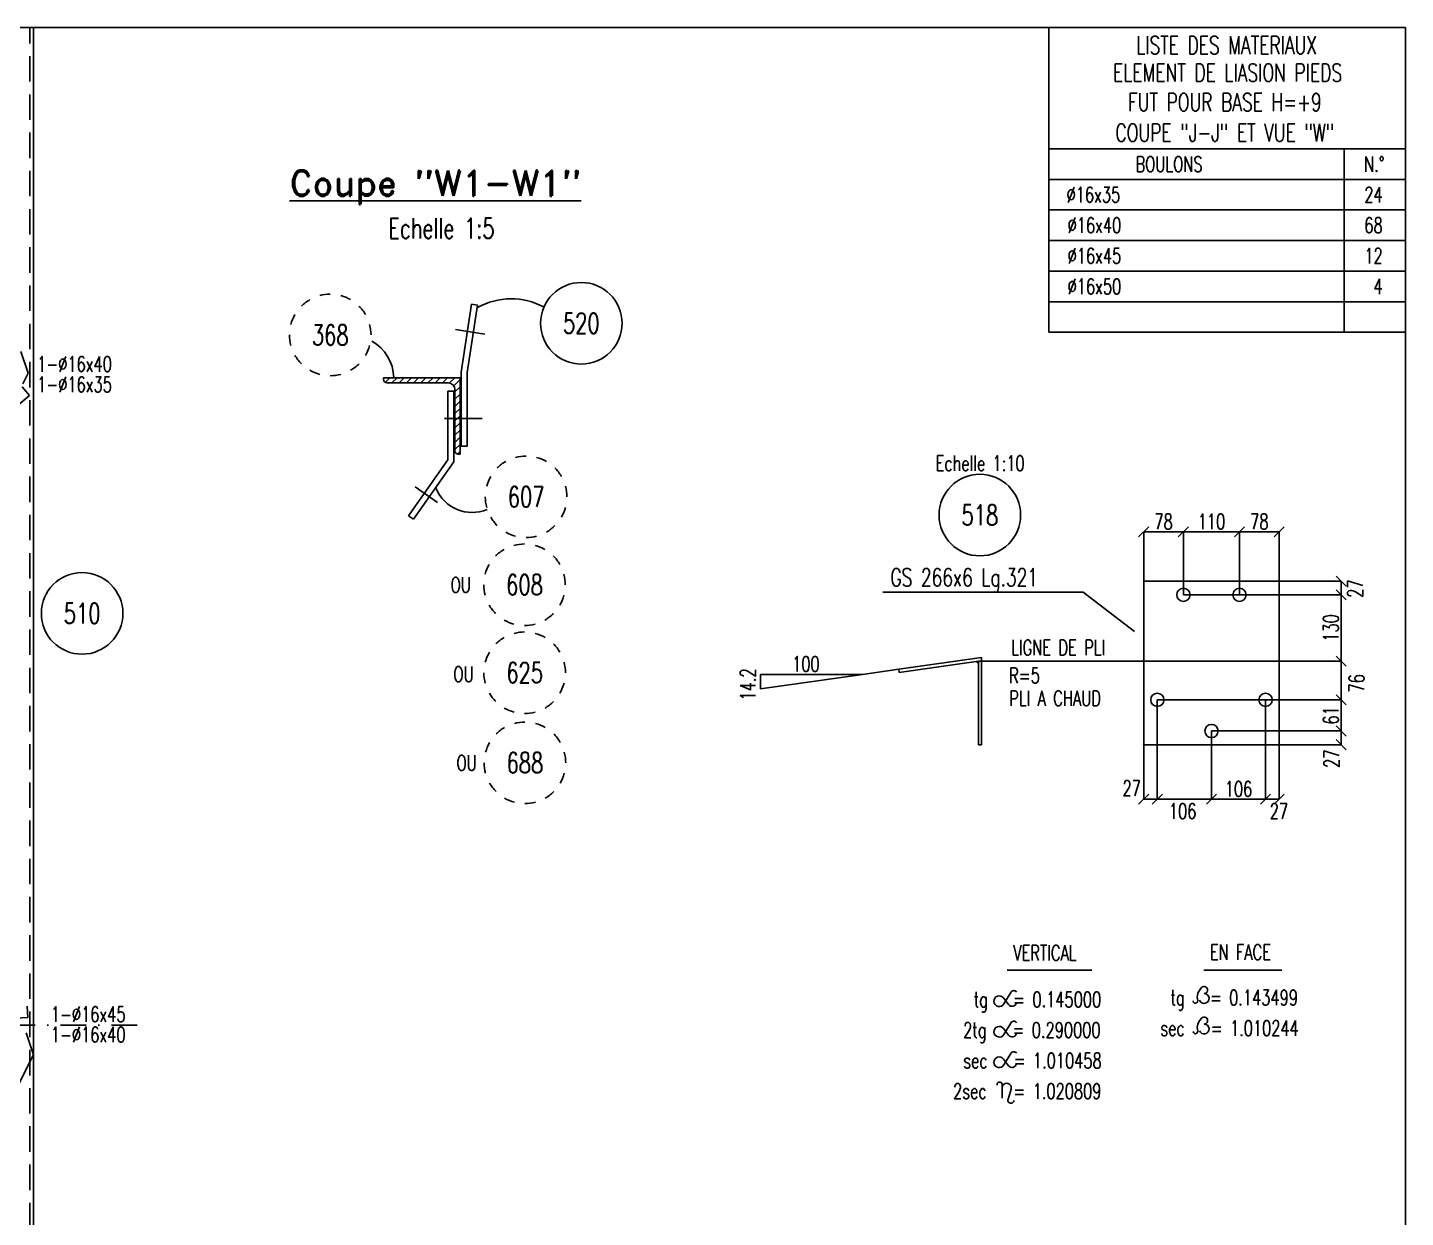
# Model space of a CAD drawing. Extents: x 142141 to 158361, y -163675 to -152190.
# Drawn here: x 152953 to 158361, y -156865 to -152195 of the extents above; entities that cross this region are included whole.
import ezdxf
from ezdxf.enums import TextEntityAlignment as Align

# ---------------------------------------------------------------- set-up
doc = ezdxf.new("R2010")
doc.units = 0
doc.header["$LTSCALE"] = 200
doc.header["$MEASUREMENT"] = 0
doc.linetypes.add('DASHDOT', pattern=[1, 0.5, -0.25, 0, -0.25])
doc.linetypes.add('DASHED', pattern=[0.75, 0.5, -0.25])
doc.layers.get('0').update_dxf_attribs({"linetype": 'CONTINUOUS'})
doc.layers.get('DEFPOINTS').update_dxf_attribs({"linetype": 'CONTINUOUS'})
for name, color, linetype in [('ASSI', 3, 'CONTINUOUS'), ('BOLLINI_1', 7, 'CONTINUOUS'), ('FORI', 2, 'CONTINUOUS'), ('LINEA-MEDIA', 7, 'CONTINUOUS'), ('LINEA_ANG', 2, 'CONTINUOUS'), ('LINEE_PIASTRE', 2, 'CONTINUOUS'), ('LM', 7, 'CONTINUOUS'), ('LP', 3, 'CONTINUOUS'), ('LS', 7, 'CONTINUOUS'), ('MZ', 6, 'DASHDOT'), ('PIASTRE', 5, 'CONTINUOUS'), ('PIEGA', 6, 'CONTINUOUS'), ('PIEGA_C_9808_50', 7, 'CONTINUOUS'), ('SEZIONI', 6, 'CONTINUOUS'), ('TRAT-Y', 7, 'DASHED')]:
    doc.layers.add(name, color=color, linetype=linetype)
doc.styles.add('PIEGATI', font='ROMANS8.shx', dxfattribs={"width": 0.7})
doc.styles.add('QUOTE', font='ROMANS8.SHX', dxfattribs={"width": 0.7})
doc.styles.add('RD', font='ROMAND8.SHX', dxfattribs={"width": 0.7})
doc.styles.add('RQL', font='ROMANS8.SHX', dxfattribs={"width": 0.7})
doc.styles.add('RS', font='ROMANS8.shx', dxfattribs={"width": 0.7})
doc.styles.get("Standard").update_dxf_attribs({"font": 'ROMANS8.SHX', "width": 0.7})
doc.dimstyles.new('TRATTO', dxfattribs={"dimscale": 0, "dimtxt": 60, "dimasz": 40, "dimexe": 0, "dimexo": 0, "dimgap": 10, "dimtad": 1, "dimrnd": 0.5, "dimdsep": 46, "dimtxsty": 'RS', "dimblk1": 'OBLIQUE', "dimblk2": 'OBLIQUE', "dimsah": 1, "dimcen": 0.09, "dimclrd": 2, "dimclre": 2, "dimclrt": 7, "dimadec": 0, "dimazin": 0, "dimtfac": 1, "dimtix": 1, "dimtmove": 2, "dimatfit": 3, "dimfxl": 1, "dimtolj": 1, "dimtzin": 0, "dimarcsym": 0})

# ---------------------------------------------------------------- blocks, each defined once
blk = doc.blocks.new('ASSE98')
blk.add_line((0, 0), (1, 0))
at = {"color": 7, "style": 'QUOTE', "width": 0.5, "flags": 1}
for tag, p in [('TI', (1.38308, 6.82731)), ('DI_S', (1.38308, 6.42178)), ('D_S', (1.38308, 6.02092)), ('E_S', (1.38308, 5.68065)), ('NFORI', (1.36454, 5.29792)), ('ALAR', (1.36349, 4.93246)), ('FAM', (1.3775, 4.54645)), ('ALA', (1.38308, 4.19257)), ('DISP2', (1.38308, 3.84971)), ('DISP1', (1.38308, 3.50686)), ('PINZAF', (1.38308, 3.164)), ('PINZAI', (1.38308, 2.82114)), ('TRP', (1.38308, 2.47829)), ('NP', (1.38308, 2.13543)), ('SV', (1.38308, 1.79257)), ('PESO', (1.38308, 1.44971)), ('QUA', (1.38308, 1.10686)), ('LUN', (1.38308, 0.764)), ('PROF', (1.38308, 0.42114)), ('POS', (1.38308, 0.07829))]:
    blk.add_attdef(tag, p, '', height=0.2, dxfattribs=at)
at = {"color": 7, "flags": 1}
for tag, p in [('LAV1', (3.07431, 6.82847)), ('LAV2', (3.07431, 6.49513)), ('LAV3', (3.07431, 6.1618)), ('LAV4', (3.07431, 5.82847)), ('LAV5', (3.07431, 5.49513)), ('LAV6', (3.07431, 5.1618)), ('LAV7', (3.07431, 4.82847)), ('LAV8', (3.07431, 4.49513)), ('LAV9', (3.07431, 4.1618)), ('LAV10', (3.07431, 3.82847))]:
    blk.add_attdef(tag, p, '', height=0.2, dxfattribs=at)
blk = doc.blocks.new('xxx')
blk.add_circle((0, 0), 8)
at = {"color": 3, "style": 'RQL', "width": 0.7}
blk.add_attdef('POS', text='', height=4, dxfattribs=at).set_placement((0, 0), align=Align.MIDDLE)
at = {"style": 'RQL', "width": 0.7, "flags": 1}
for tag, p in [('POS1', (-0.39, -5.42)), ('TIPO', (-0.39, -8.66))]:
    blk.add_attdef(tag, p, '', height=2, dxfattribs=at)
blk = doc.blocks.new('zzz')
at = {"linetype": 'Continuous'}
for start, end in [(120, 135), (90, 105), (60, 75), (30, 45), (150, 165), (180, 195), (0, 15), (330, 345), (210, 225), (240, 255), (270, 285), (300, 315)]:
    blk.add_arc((0, 0), 8, start, end, dxfattribs=at)
at = {"color": 3, "style": 'RQL', "width": 0.7}
blk.add_attdef('POS1', text='', height=4, dxfattribs=at).set_placement((0, 0), align=Align.MIDDLE)
at = {"style": 'RQL', "width": 0.7, "flags": 1}
blk.add_attdef('TIPO', (0, -8), '', height=3, dxfattribs=at)
blk = doc.blocks.new('MRKR_98')
blk.add_point((0, 0))
at = {"color": 7, "style": 'QUOTE', "width": 0.5, "flags": 1}
for tag, p in [('TI', (3.7, 6.8)), ('NFORI', (3.7, 5.3)), ('AUX2', (3.7, 4.9)), ('FAM', (3.7, 4.5)), ('AUX1', (3.7, 4.2)), ('COMMESSA', (3.7, 3.8)), ('SPESSORE', (3.7, 2.5)), ('SV', (3.7, 1.8)), ('QUA', (3.7, 1.1)), ('DI_S', (3.7, 6.4)), ('D_S', (3.7, 6)), ('E_S', (3.7, 5.7)), ('MD', (3.7, 3.5)), ('MP', (3.7, 3.2)), ('LARGHEZZA', (3.7, 2.8)), ('NP', (3.7, 2.1)), ('PESO', (3.7, 1.4)), ('LUN', (3.7, 0.8)), ('PROF', (3.7, 0.4)), ('POS', (3.7, 0.1))]:
    blk.add_attdef(tag, p, '', height=0.2, dxfattribs=at)
at = {"color": 7, "flags": 1}
for tag, p in [('LAV1', (5.3, 6.9)), ('LAV2', (5.3, 6.5)), ('LAV3', (5.3, 6.2)), ('LAV4', (5.3, 5.9)), ('LAV5', (5.3, 5.5)), ('LAV6', (5.3, 5.2)), ('LAV7', (5.3, 4.9)), ('LAV8', (5.3, 4.5)), ('LAV9', (5.3, 4.2)), ('LAV10', (5.3, 3.9))]:
    blk.add_attdef(tag, p, '', height=0.2, dxfattribs=at)
blk = doc.blocks.new('16')
blk.add_circle((0, 0), 1)
blk = doc.blocks.new('LPIEGA')
at = {"color": 0, "linetype": 'ByBlock'}
blk.add_line((0, 0), (1, 0), dxfattribs=at)
at = {"color": 0}
for tag, p in [('VUOTO3', (1, 13)), ('VUOTO2', (1, 11)), ('VUOTO1', (1, 9))]:
    blk.add_attdef(tag, p, '', height=1, dxfattribs=at)
at = {"color": 0, "flags": 1}
for tag, p in [('ANG_PIE', (1, 7)), ('INC_PIE', (1, 5)), ('CF', (1, 3)), ('RAGGIO', (1, 1))]:
    blk.add_attdef(tag, p, '', height=1, dxfattribs=at)
blk = doc.blocks.new('_OBLIQUE')
at = {"color": 0, "linetype": 'ByBlock'}
blk.add_line((-0.5, -0.5), (0.5, 0.5), dxfattribs=at)
blk = doc.blocks.new('*D83')
at = {"layer": 'DEFPOINTS', "color": 0, "transparency": 16777216}
for p in [(157489.6, -154174.3), (157333.6, -154367.9), (157489.6, -154421.9)]:
    blk.add_point(p, dxfattribs=at)
at = {"layer": 'SEZIONI', "color": 2, "lineweight": -2, "transparency": 16777216}
for p, q in [((157333.6, -154367.9), (157333.6, -154174.3)), ((157333.6, -154174.3), (157489.6, -154174.3)), ((157489.6, -154421.9), (157489.6, -154174.3))]:
    blk.add_line(p, q, dxfattribs=at)
at = {"layer": 'SEZIONI', "color": 2, "lineweight": -2, "transparency": 16777216, "xscale": 40, "yscale": 40, "zscale": 40, "rotation": 180}
blk.add_blockref('_OBLIQUE', (157333.6, -154174.3), dxfattribs=at)
at = {"layer": 'SEZIONI', "color": 2, "lineweight": -2, "transparency": 16777216, "xscale": 40, "yscale": 40, "zscale": 40}
blk.add_blockref('_OBLIQUE', (157489.6, -154174.3), dxfattribs=at)
at = {"layer": 'SEZIONI', "color": 7, "transparency": 16777216, "insert": (157411.6, -154134.3), "char_height": 60, "attachment_point": 5, "style": 'RS'}
blk.add_mtext('\\A1;78', dxfattribs=at)
blk = doc.blocks.new('*D84')
at = {"layer": 'DEFPOINTS', "color": 0, "transparency": 16777216}
for p in [(157709.6, -154174.3), (157489.6, -154421.9), (157709.6, -154421.9)]:
    blk.add_point(p, dxfattribs=at)
at = {"layer": 'SEZIONI', "color": 2, "lineweight": -2, "transparency": 16777216}
for p, q in [((157489.6, -154421.9), (157489.6, -154174.3)), ((157489.6, -154174.3), (157709.6, -154174.3)), ((157709.6, -154421.9), (157709.6, -154174.3))]:
    blk.add_line(p, q, dxfattribs=at)
at = {"layer": 'SEZIONI', "color": 2, "lineweight": -2, "transparency": 16777216, "xscale": 40, "yscale": 40, "zscale": 40, "rotation": 180}
blk.add_blockref('_OBLIQUE', (157489.6, -154174.3), dxfattribs=at)
at = {"layer": 'SEZIONI', "color": 2, "lineweight": -2, "transparency": 16777216, "xscale": 40, "yscale": 40, "zscale": 40}
blk.add_blockref('_OBLIQUE', (157709.6, -154174.3), dxfattribs=at)
at = {"layer": 'SEZIONI', "color": 7, "transparency": 16777216, "insert": (157599.6, -154134.3), "char_height": 60, "attachment_point": 5, "style": 'RS'}
blk.add_mtext('\\A1;110', dxfattribs=at)
blk = doc.blocks.new('*D85')
at = {"layer": 'DEFPOINTS', "color": 0, "transparency": 16777216}
for p in [(157865.6, -154174.3), (157865.6, -154367.9), (157709.6, -154421.9)]:
    blk.add_point(p, dxfattribs=at)
at = {"layer": 'SEZIONI', "color": 2, "lineweight": -2, "transparency": 16777216}
for p, q in [((157709.6, -154421.9), (157709.6, -154174.3)), ((157709.6, -154174.3), (157865.6, -154174.3)), ((157865.6, -154367.9), (157865.6, -154174.3))]:
    blk.add_line(p, q, dxfattribs=at)
at = {"layer": 'SEZIONI', "color": 2, "lineweight": -2, "transparency": 16777216, "xscale": 40, "yscale": 40, "zscale": 40, "rotation": 180}
blk.add_blockref('_OBLIQUE', (157709.6, -154174.3), dxfattribs=at)
at = {"layer": 'SEZIONI', "color": 2, "lineweight": -2, "transparency": 16777216, "xscale": 40, "yscale": 40, "zscale": 40}
blk.add_blockref('_OBLIQUE', (157865.6, -154174.3), dxfattribs=at)
at = {"layer": 'SEZIONI', "color": 7, "transparency": 16777216, "insert": (157787.6, -154134.3), "char_height": 60, "attachment_point": 5, "style": 'RS'}
blk.add_mtext('\\A1;78', dxfattribs=at)
blk = doc.blocks.new('*D86')
at = {"layer": 'DEFPOINTS', "color": 0, "transparency": 16777216}
for p in [(157387.2, -154833.7), (157333.6, -155009.9), (157387.2, -155223.6)]:
    blk.add_point(p, dxfattribs=at)
at = {"layer": 'SEZIONI', "color": 2, "lineweight": -2, "transparency": 16777216}
for p, q in [((157387.2, -154833.7), (157387.2, -155223.6)), ((157333.6, -155009.9), (157333.6, -155223.6)), ((157333.6, -155223.6), (157387.2, -155223.6))]:
    blk.add_line(p, q, dxfattribs=at)
at = {"layer": 'SEZIONI', "color": 2, "lineweight": -2, "transparency": 16777216, "xscale": 40, "yscale": 40, "zscale": 40, "rotation": 180}
blk.add_blockref('_OBLIQUE', (157333.6, -155223.6), dxfattribs=at)
at = {"layer": 'SEZIONI', "color": 2, "lineweight": -2, "transparency": 16777216, "xscale": 40, "yscale": 40, "zscale": 40}
blk.add_blockref('_OBLIQUE', (157387.2, -155223.6), dxfattribs=at)
at = {"layer": 'SEZIONI', "color": 7, "transparency": 16777216, "insert": (157286.6, -155180.7), "char_height": 60, "attachment_point": 5, "style": 'RS'}
blk.add_mtext('\\A1;27', dxfattribs=at)
blk = doc.blocks.new('*D87')
at = {"layer": 'DEFPOINTS', "color": 0, "transparency": 16777216}
for p in [(157387.2, -154833.7), (157599.6, -154956.1), (157599.6, -155223.6)]:
    blk.add_point(p, dxfattribs=at)
at = {"layer": 'SEZIONI', "color": 2, "lineweight": -2, "transparency": 16777216}
for p, q in [((157387.2, -154833.7), (157387.2, -155223.6)), ((157599.6, -154956.1), (157599.6, -155223.6)), ((157387.2, -155223.6), (157599.6, -155223.6))]:
    blk.add_line(p, q, dxfattribs=at)
at = {"layer": 'SEZIONI', "color": 2, "lineweight": -2, "transparency": 16777216, "xscale": 40, "yscale": 40, "zscale": 40, "rotation": 180}
blk.add_blockref('_OBLIQUE', (157387.2, -155223.6), dxfattribs=at)
at = {"layer": 'SEZIONI', "color": 2, "lineweight": -2, "transparency": 16777216, "xscale": 40, "yscale": 40, "zscale": 40}
blk.add_blockref('_OBLIQUE', (157599.6, -155223.6), dxfattribs=at)
at = {"layer": 'SEZIONI', "color": 7, "transparency": 16777216, "insert": (157486.6, -155270.7), "char_height": 60, "attachment_point": 5, "style": 'RS'}
blk.add_mtext('\\A1;106', dxfattribs=at)
blk = doc.blocks.new('*D88')
at = {"layer": 'DEFPOINTS', "color": 0, "transparency": 16777216}
for p in [(157812, -154833.7), (157599.6, -154956.1), (157812, -155223.6)]:
    blk.add_point(p, dxfattribs=at)
at = {"layer": 'SEZIONI', "color": 2, "lineweight": -2, "transparency": 16777216}
for p, q in [((157812, -154833.7), (157812, -155223.6)), ((157599.6, -154956.1), (157599.6, -155223.6)), ((157599.6, -155223.6), (157812, -155223.6))]:
    blk.add_line(p, q, dxfattribs=at)
at = {"layer": 'SEZIONI', "color": 2, "lineweight": -2, "transparency": 16777216, "xscale": 40, "yscale": 40, "zscale": 40, "rotation": 180}
blk.add_blockref('_OBLIQUE', (157599.6, -155223.6), dxfattribs=at)
at = {"layer": 'SEZIONI', "color": 2, "lineweight": -2, "transparency": 16777216, "xscale": 40, "yscale": 40, "zscale": 40}
blk.add_blockref('_OBLIQUE', (157812, -155223.6), dxfattribs=at)
at = {"layer": 'SEZIONI', "color": 7, "transparency": 16777216, "insert": (157705.8, -155183.6), "char_height": 60, "attachment_point": 5, "style": 'RS'}
blk.add_mtext('\\A1;106', dxfattribs=at)
blk = doc.blocks.new('*D89')
at = {"layer": 'DEFPOINTS', "color": 0, "transparency": 16777216}
for p in [(157812, -154833.7), (157865.6, -155009.9), (157865.6, -155223.6)]:
    blk.add_point(p, dxfattribs=at)
at = {"layer": 'SEZIONI', "color": 2, "lineweight": -2, "transparency": 16777216}
for p, q in [((157812, -154833.7), (157812, -155223.6)), ((157865.6, -155009.9), (157865.6, -155223.6)), ((157812, -155223.6), (157865.6, -155223.6))]:
    blk.add_line(p, q, dxfattribs=at)
at = {"layer": 'SEZIONI', "color": 2, "lineweight": -2, "transparency": 16777216, "xscale": 40, "yscale": 40, "zscale": 40, "rotation": 180}
blk.add_blockref('_OBLIQUE', (157812, -155223.6), dxfattribs=at)
at = {"layer": 'SEZIONI', "color": 2, "lineweight": -2, "transparency": 16777216, "xscale": 40, "yscale": 40, "zscale": 40}
blk.add_blockref('_OBLIQUE', (157865.6, -155223.6), dxfattribs=at)
at = {"layer": 'SEZIONI', "color": 7, "transparency": 16777216, "insert": (157864.5, -155270.7), "char_height": 60, "attachment_point": 5, "style": 'RS'}
blk.add_mtext('\\A1;27', dxfattribs=at)
blk = doc.blocks.new('*D90')
at = {"layer": 'DEFPOINTS', "color": 0, "transparency": 16777216}
for p in [(157599.6, -154956.1), (158108.5, -154956.1), (157865.6, -155009.9)]:
    blk.add_point(p, dxfattribs=at)
at = {"layer": 'SEZIONI', "color": 2, "lineweight": -2, "transparency": 16777216}
for p, q in [((157599.6, -154956.1), (158108.5, -154956.1)), ((158108.5, -155009.9), (158108.5, -154956.1)), ((157865.6, -155009.9), (158108.5, -155009.9))]:
    blk.add_line(p, q, dxfattribs=at)
at = {"layer": 'SEZIONI', "color": 2, "lineweight": -2, "transparency": 16777216, "xscale": 40, "yscale": 40, "zscale": 40}
for p, rotation in [((158108.5, -154956.1), 90), ((158108.5, -155009.9), 270)]:
    blk.add_blockref('_OBLIQUE', p, dxfattribs=dict(at, rotation=rotation))
at = {"layer": 'SEZIONI', "color": 7, "transparency": 16777216, "insert": (158070.9, -155065.1), "char_height": 60, "attachment_point": 5, "rotation": 90, "style": 'RS'}
blk.add_mtext('\\A1;27', dxfattribs=at)
blk = doc.blocks.new('*D91')
at = {"layer": 'DEFPOINTS', "color": 0, "transparency": 16777216}
for p in [(157812, -154833.7), (158108.5, -154833.7), (157599.6, -154956.1)]:
    blk.add_point(p, dxfattribs=at)
at = {"layer": 'SEZIONI', "color": 2, "lineweight": -2, "transparency": 16777216}
for p, q in [((157812, -154833.7), (158108.5, -154833.7)), ((158108.5, -154956.1), (158108.5, -154833.7)), ((157599.6, -154956.1), (158108.5, -154956.1))]:
    blk.add_line(p, q, dxfattribs=at)
at = {"layer": 'SEZIONI', "color": 2, "lineweight": -2, "transparency": 16777216, "xscale": 40, "yscale": 40, "zscale": 40}
for p, rotation in [((158108.5, -154833.7), 90), ((158108.5, -154956.1), 270)]:
    blk.add_blockref('_OBLIQUE', p, dxfattribs=dict(at, rotation=rotation))
at = {"layer": 'SEZIONI', "color": 7, "transparency": 16777216, "insert": (158068.5, -154894.9), "char_height": 60, "attachment_point": 5, "rotation": 90, "style": 'RS'}
blk.add_mtext('\\A1;61', dxfattribs=at)
blk = doc.blocks.new('*D92')
at = {"layer": 'DEFPOINTS', "color": 0, "transparency": 16777216}
for p in [(157489.6, -154681.9), (158108.5, -154681.9), (157387.2, -154833.7)]:
    blk.add_point(p, dxfattribs=at)
at = {"layer": 'SEZIONI', "color": 2, "lineweight": -2, "transparency": 16777216}
for p, q in [((157489.6, -154681.9), (158108.5, -154681.9)), ((158108.5, -154833.7), (158108.5, -154681.9)), ((157387.2, -154833.7), (158108.5, -154833.7))]:
    blk.add_line(p, q, dxfattribs=at)
at = {"layer": 'SEZIONI', "color": 2, "lineweight": -2, "transparency": 16777216, "xscale": 40, "yscale": 40, "zscale": 40}
for p, rotation in [((158108.5, -154681.9), 90), ((158108.5, -154833.7), 270)]:
    blk.add_blockref('_OBLIQUE', p, dxfattribs=dict(at, rotation=rotation))
at = {"layer": 'SEZIONI', "color": 7, "transparency": 16777216, "insert": (158169.3, -154769), "char_height": 60, "attachment_point": 5, "rotation": 90, "style": 'RS'}
blk.add_mtext('\\A1;76', dxfattribs=at)
blk = doc.blocks.new('*D93')
at = {"layer": 'DEFPOINTS', "color": 0, "transparency": 16777216}
for p in [(157709.6, -154421.9), (158108.5, -154421.9), (157489.6, -154681.9)]:
    blk.add_point(p, dxfattribs=at)
at = {"layer": 'SEZIONI', "color": 2, "lineweight": -2, "transparency": 16777216}
for p, q in [((157709.6, -154421.9), (158108.5, -154421.9)), ((158108.5, -154681.9), (158108.5, -154421.9)), ((157489.6, -154681.9), (158108.5, -154681.9))]:
    blk.add_line(p, q, dxfattribs=at)
at = {"layer": 'SEZIONI', "color": 2, "lineweight": -2, "transparency": 16777216, "xscale": 40, "yscale": 40, "zscale": 40}
for p, rotation in [((158108.5, -154421.9), 90), ((158108.5, -154681.9), 270)]:
    blk.add_blockref('_OBLIQUE', p, dxfattribs=dict(at, rotation=rotation))
at = {"layer": 'SEZIONI', "color": 7, "transparency": 16777216, "insert": (158068.5, -154551.9), "char_height": 60, "attachment_point": 5, "rotation": 90, "style": 'RS'}
blk.add_mtext('\\A1;130', dxfattribs=at)
blk = doc.blocks.new('*D94')
at = {"layer": 'DEFPOINTS', "color": 0, "transparency": 16777216}
for p in [(157865.6, -154367.9), (158108.5, -154367.9), (157489.6, -154421.9)]:
    blk.add_point(p, dxfattribs=at)
at = {"layer": 'SEZIONI', "color": 2, "lineweight": -2, "transparency": 16777216}
for p, q in [((157865.6, -154367.9), (158108.5, -154367.9)), ((158108.5, -154421.9), (158108.5, -154367.9)), ((157489.6, -154421.9), (158108.5, -154421.9))]:
    blk.add_line(p, q, dxfattribs=at)
at = {"layer": 'SEZIONI', "color": 2, "lineweight": -2, "transparency": 16777216, "xscale": 40, "yscale": 40, "zscale": 40}
for p, rotation in [((158108.5, -154367.9), 90), ((158108.5, -154421.9), 270)]:
    blk.add_blockref('_OBLIQUE', p, dxfattribs=dict(at, rotation=rotation))
at = {"layer": 'SEZIONI', "color": 7, "transparency": 16777216, "insert": (158163.3, -154397.4), "char_height": 60, "attachment_point": 5, "rotation": 90, "style": 'RS'}
blk.add_mtext('\\A1;27', dxfattribs=at)
blk = doc.blocks.new('bull')
at = {"style": 'RS', "width": 0.7, "flags": 1}
for tag, p in [('NN', (-12.25, 0)), ('DIAMETRO', (0, -4.86)), ('SERRAGGIO', (0, -9.71)), ('LUNGHEZZA', (0, -14.57)), ('NB', (0, -19.43)), ('TIPO', (0, -24.12)), ('EL', (-0.14, -29))]:
    blk.add_attdef(tag, p, '', height=3, dxfattribs=at)
at = {"style": 'RS', "width": 0.7}
blk.add_attdef('BULLONE', (0, 0), '', height=3, dxfattribs=at)

msp = doc.modelspace()

# ---------------------------------------------------------------- hatches: boundary and pattern name
at = {"layer": 'LS'}
h = msp.add_hatch(dxfattribs=at)
h.set_pattern_fill('_U', color=6, scale=20, angle=225, style=0, pattern_type=0)
h.set_pattern_definition([(225, (1254405.942, -378459.222), (14.14213562, -14.14213562), [])])
edge = h.paths.add_edge_path()
edge.add_line((154650.555, -153569.868), (154350.555, -153569.868))
edge.add_line((154350.555, -153569.868), (154350.555, -153576.868))
edge.add_arc((154363.555, -153576.868), 13, 180, 270)
edge.add_line((154363.555, -153589.868), (154604.555, -153589.868))
edge.add_arc((154604.555, -153615.868), 26, 360, 450, ccw=False)
edge.add_line((154630.555, -153615.868), (154630.555, -153856.868))
edge.add_arc((154643.555, -153856.868), 13, 180, 270)
edge.add_line((154643.555, -153869.868), (154650.555, -153869.868))
edge.add_line((154650.555, -153869.868), (154650.555, -153569.868))

# ---------------------------------------------------------------- linework, layer by layer
at = {"layer": 'LINEA-MEDIA'}
for p, q in [((156798.033, -155895.095), (157129.553, -155895.095)), ((157569.411, -155895.095), (157876.374, -155895.095)), ((156783.702, -156003.709), (156803.556, -156029.972)), ((156785.022, -156027.116), (156811.686, -155982.086)), ((156785.022, -156147.288), (156811.686, -156102.259)), ((156783.702, -156123.881), (156803.556, -156150.144)), ((156785.022, -156266.96), (156811.686, -156221.931)), ((156783.702, -156243.553), (156803.556, -156269.816)), ((156778.151, -156344.956), (156778.151, -156397.446)), ((156813.348, -156362.225), (156801.283, -156400.974))]:
    msp.add_line(p, q, dxfattribs=at)
for centre, radius, start, end in [((156766.92, -156016.396), 21.038, 37.08899, 329.368163), ((156823.857, -155989.294), 14.145, 36.935571, 149.368163), ((157596.035, -156001.789), 51.996, 132.141042, 193.778634), ((157570.952, -156006.169), 19.358, 200.722607, 90), ((157570.952, -155972.984), 13.827, 270, 135.157666), ((156817.053, -156019.768), 16.92, 217.08899, 345.851113), ((157536.756, -156015.759), 8.921, 179.906205, 10.244605), ((156823.857, -156109.466), 14.145, 36.935571, 149.368163), ((157596.035, -156121.377), 51.996, 132.141042, 193.778634), ((157570.952, -156125.757), 19.358, 200.722607, 90), ((157570.952, -156092.572), 13.827, 270, 135.157666), ((156766.92, -156136.569), 21.038, 37.08899, 329.368163), ((156817.053, -156139.94), 16.92, 217.08899, 345.851113), ((157536.756, -156135.348), 8.921, 179.906205, 10.244605), ((156823.857, -156229.138), 14.145, 36.935571, 149.368163), ((156766.92, -156256.24), 21.038, 37.08899, 329.368163), ((156817.053, -156259.612), 16.92, 217.08899, 345.851113), ((156768.077, -156344.216), 10.074, 355.786368, 189.399767), ((156796.064, -156356.843), 18.103, 342.70498, 171.681716), ((156813.043, -156404.636), 12.317, 162.70498, 355.007087)]:
    msp.add_arc(centre, radius, start, end, dxfattribs=at)
at = {"layer": 'LINEA_ANG'}
for p, q in [((152976.11, -152195.664), (152876.11, -152195.664)), ((152976.11, -161257.664), (152976.11, -152195.664)), ((152927.661, -153466.698), (152955.487, -153551.337)), ((152934.296, -153593.288), (152955.487, -153551.337)), ((152960.93, -153639.23), (152931.799, -153604.932)), ((152063.842, -154401.176), (152960.93, -153639.23)), ((152954.347, -156080.604), (152951.722, -156035.681)), ((152044.899, -156133.755), (152954.347, -156080.604)), ((152976.682, -156226.443), (152948.413, -156140.461)), ((150446.75, -161234.712), (152976.682, -156226.443))]:
    msp.add_line(p, q, dxfattribs=at)
at = {"layer": 'LINEE_PIASTRE'}
for p, q in [((157865.601, -154367.898), (157333.601, -154367.898)), ((157333.601, -154367.898), (157333.601, -155009.898)), ((157865.601, -155009.898), (157865.601, -154367.898)), ((157333.601, -155009.898), (157865.601, -155009.898))]:
    msp.add_line(p, q, dxfattribs=at)
at = {"layer": 'LP'}
for p, q in [((156960.931, -152195.489), (156960.931, -153391.389)), ((156960.931, -152195.489), (158360.931, -152195.489)), ((158360.931, -152195.489), (158360.931, -153391.389)), ((158360.931, -152671.473), (156960.931, -152671.473)), ((158360.931, -152791.456), (156960.931, -152791.456))]:
    msp.add_line(p, q, dxfattribs=at)
at = {"layer": 'LS', "color": 3}
for p, q in [((158120.66, -152671.473), (158120.66, -153391.389)), ((158120.66, -152671.473), (158120.66, -153391.389)), ((158360.931, -153391.389), (156960.931, -153391.389))]:
    msp.add_line(p, q, dxfattribs=at)
at = {"layer": 'LS', "color": 6}
for p, q in [((158360.931, -152911.439), (156960.931, -152911.439)), ((158360.931, -153031.439), (156960.931, -153031.439)), ((158360.931, -153151.422), (156960.931, -153151.422)), ((158360.931, -153151.439), (156960.931, -153151.439)), ((158360.931, -153271.405), (156960.931, -153271.405)), ((158360.931, -153271.422), (156960.931, -153271.422)), ((154747.896, -153398.615), (154633.37, -153381.093)), ((154737.413, -153729.868), (154589.196, -153729.868)), ((154474.66, -153997.472), (154562.302, -154058.821)), ((156372.397, -154714.162), (156230.122, -154734.365))]:
    msp.add_line(p, q, dxfattribs=at)
at = {"layer": 'LS', "color": 2}
for p, q in [((154654.555, -153548.043), (154695.364, -153281.321)), ((154678.555, -153549.868), (154719.088, -153284.951)), ((154695.364, -153281.321), (154719.088, -153284.951)), ((154654.555, -153548.043), (154654.555, -153837.868)), ((154678.555, -153837.868), (154678.555, -153549.868)), ((154602.555, -153621.868), (154602.555, -153891.693)), ((154626.555, -153621.868), (154602.555, -153621.868)), ((154626.555, -153899.259), (154626.555, -153621.868)), ((154654.555, -153837.868), (154678.555, -153837.868)), ((154602.555, -153891.693), (154448.867, -154111.248)), ((154626.555, -153899.259), (154468.529, -154125.011)), ((154448.867, -154111.248), (154468.529, -154125.011))]:
    msp.add_line(p, q, dxfattribs=at)
at = {"layer": 'LS', "color": 8}
msp.add_lwpolyline([(142140.931, -152195.489), (142140.931, -163675.489), (154860.931, -163675.489), (154860.931, -162075.489), (158360.931, -162075.489), (158360.931, -152195.489), (142140.931, -152195.489)], close=True, dxfattribs=at)
at = {"layer": 'LS', "color": 2}
msp.add_lwpolyline([(154650.555, -153569.868), (154350.555, -153569.868), (154350.555, -153576.868, 0.41421356), (154363.555, -153589.868), (154604.555, -153589.868, -0.41421356), (154630.555, -153615.868), (154630.555, -153856.868, 0.41421356), (154643.555, -153869.868), (154650.555, -153869.868)], format="xyb", close=True, dxfattribs=at)
at = {"layer": 'LS', "color": 6}
msp.add_lwpolyline([(155830.122, -154791.165), (155830.122, -154734.365), (156230.122, -154734.365)], close=True, dxfattribs=at)
for centre, radius, start, end in [((154851.189, -153534.852), 274.72, 62.075306, 118.587926), ((154223.045, -153572.433), 167.53, 0.877373, 61.114873), ((154698.596, -153944.229), 154.299, 202.98187, 292.419131)]:
    msp.add_arc(centre, radius, start, end, dxfattribs=at)
at = {"layer": 'MZ'}
msp.add_line((153383.459, -156110.217), (149936.772, -156110.217), dxfattribs=at)
at = {"layer": 'PIEGA'}
msp.add_line((157865.601, -154681.898), (157333.601, -154681.898), dxfattribs=at)
at = {"layer": 'SEZIONI'}
for p, q in [((156309.645, -154410.964), (157096.562, -154410.964)), ((157096.562, -154410.964), (157297.569, -154565.629)), ((156684.965, -154681.898), (157333.601, -154681.898))]:
    msp.add_line(p, q, dxfattribs=at)
at = {"layer": 'SEZIONI', "color": 2}
for p, q in [((156696.965, -154668.074), (156372.397, -154714.162)), ((156684.965, -154681.898), (156374.084, -154726.043)), ((156684.965, -155009.898), (156684.965, -154681.898)), ((156696.965, -155009.898), (156696.965, -154668.074)), ((156374.084, -154726.043), (156372.397, -154714.162)), ((156696.965, -155009.898), (156684.965, -155009.898))]:
    msp.add_line(p, q, dxfattribs=at)
at = {"layer": 'SEZIONI', "const_width": 10}
msp.add_lwpolyline([(156680.015, -154682.601, 0.37347708), (156684.965, -154686.898, 0.37347708)], format="xyb", dxfattribs=at)
at = {"layer": 'TRAT-Y'}
msp.add_line((152962.11, -161257.664), (152962.11, -152195.664), dxfattribs=at)

# ---------------------------------------------------------------- block references
at = {"layer": 'ASSI', "xscale": 9062, "rotation": 90.00000000000037}
msp.add_blockref('ASSE98', (152976.11, -161257.664), dxfattribs=at)
at = {"layer": 'BOLLINI_1'}
for p, xscale, yscale, zscale, values in [((155126.557, -153355.917), 19.99800000000225, 19.99800000000225, 19.99800000000225, {'POS': '520'}), ((153167.56, -154494.794), 20, 20, 20, {'POS': '510'})]:
    msp.add_blockref('xxx', p, dxfattribs=dict(at, xscale=xscale, yscale=yscale, zscale=zscale)).add_auto_attribs(values)
ref = msp.add_blockref('xxx', (156690.701, -154108.819), dxfattribs=dict(at, xscale=-20, yscale=20, zscale=20, rotation=180))
ref.add_attrib('POS', '518', dxfattribs={"layer": '0', "color": 3, "height": 80, "style": 'RQL', "width": 0.7}).set_placement((156690.701, -154108.819), align=Align.MIDDLE)
at = {"layer": 'FORI', "yscale": 26, "zscale": 26}
for p, xscale, rotation in [((157489.601, -154421.898), -26, 180), ((157709.601, -154421.898), 26, 180), ((157387.223, -154833.67), 26, 314.9896955939955), ((157811.979, -154833.67), -26.00000000000002, 45.01030440599455), ((157599.601, -154956.126), 26, 314.9896955939955)]:
    msp.add_blockref('16', p, dxfattribs=dict(at, xscale=xscale, rotation=rotation))
at = {"layer": 'LS', "color": 6, "xscale": 19.99999994994134, "yscale": 19.99999994994134, "zscale": 19.99999994994134}
for p, values in [((154141.288, -153401.897), {'POS1': '368'}), ((154909.886, -154037.073), {'POS1': '607'}), ((154903.651, -154382.263), {'POS1': '608'}), ((154904.304, -154727.46), {'POS1': '625'}), ((154905.436, -155080.901), {'POS1': '688'})]:
    msp.add_blockref('zzz', p, dxfattribs=at).add_auto_attribs(values)
at = {"layer": 'LS', "color": 7, "xscale": 20, "yscale": 20, "zscale": 20}
for p, values in [((152990.962, -153546.12), {'BULLONE': '1-%%c16x40                '}), ((152990.962, -153626.12), {'BULLONE': '1-%%c16x35                '}), ((153044.71, -156097.832), {'BULLONE': '1-%%c16x45                '}), ((153044.71, -156177.832), {'BULLONE': '1-%%c16x40                '})]:
    msp.add_blockref('bull', p, dxfattribs=at).add_auto_attribs(values)
at = {"layer": 'PIASTRE'}
ref = msp.add_blockref('MRKR_98', (157333.601, -155009.898), dxfattribs=dict(at, xscale=2, yscale=2, zscale=2))
ref.add_attrib('PROF', 'GS 266x6 Lg.321', (156339.698, -154388.247), dxfattribs={"layer": '0', "color": 2, "height": 70, "style": 'PIEGATI', "width": 0.7})
at = {"layer": 'PIEGA_C_9808_50'}
ref = msp.add_blockref('LPIEGA', (157865.601, -154681.898), dxfattribs=dict(at, xscale=534, zscale=534, rotation=180))
ref.add_attrib('RAGGIO', 'R=5', (156805.69, -154768.277), dxfattribs={"layer": '0', "color": 7, "height": 60, "style": 'RS', "width": 0.7})
ref.add_attrib('CF', 'PLI A CHAUD', (156806.052, -154857.959), dxfattribs={"layer": '0', "color": 7, "height": 60, "style": 'RS', "width": 0.7})

# ---------------------------------------------------------------- texts
at = {"color": 7, "style": 'RS', "width": 0.7}
msp.add_text('LIGNE DE PLI', height=60, dxfattribs=at).set_placement((156813.884, -154658.967))
at = {"layer": 'LINEA-MEDIA', "style": 'RS', "width": 0.7}
for s, p in [('VERTICAL', (156822.092, -155857.093)), ('EN FACE', (157593.669, -155854.263)), ('tg   = 0.145000', (156666.704, -156039.73)), ('tg   = 0.143499', (157439.005, -156032.487)), ('2tg   = 0.290000', (156625.232, -156159.731)), ('sec   = 1.010244', (157399.178, -156152.488)), ('sec   = 1.010458', (156625.673, -156279.732)), ('2sec   = 1.020809', (156585.609, -156399.734))]:
    msp.add_text(s, height=60.0007, dxfattribs=at).set_placement(p)
at = {"layer": 'LM', "style": 'RD', "width": 0.7}
for s, p in [('LISTE DES MATERIAUX', (157659.24, -152264.574)), ('ELEMENT DE LIASION PIEDS', (157663.155, -152372.576)), ('FUT POUR BASE H=+9', (157652.385, -152488.036)), ('COUPE "J-J" ET VUE "W"', (157652.385, -152608.019))]:
    msp.add_text(s, height=69.993, dxfattribs=at).set_placement(p, align=Align.MIDDLE)
at = {"layer": 'LM', "linetype": 'ByBlock', "style": 'RS', "width": 0.7}
for p in [(154613.877, -154413.078), (154624.836, -154763.354), (154636.967, -155111.496)]:
    msp.add_text('OU', height=60, dxfattribs=at).set_placement(p)
at = {"layer": 'LM', "char_height": 59.9916, "style": 'RD'}
for s, insert, attachment_point in [('BOULONS', (157301.978, -152731.464), 4), ('N.°', (158277.943, -152731.464), 6)]:
    msp.add_mtext(s, dxfattribs=dict(at, insert=insert, attachment_point=attachment_point))
at = {"layer": 'LS', "color": 3, "style": 'RD'}
msp.add_text('%%UCoupe "W1-W1"', height=100, dxfattribs=at).set_placement((154554.104, -152822.522, -3346.012), align=Align.MIDDLE)
at = {"layer": 'LS', "color": 7, "style": 'RS', "width": 0.7}
for s, height, p in [('∅16x35', 59.9916, (157031.104, -152881.483)), ('Echelle 1:5', 80, (154368.931, -153023.039)), ('∅16x40', 59.9916, (157035.314, -153001.41)), ('∅16x45', 59.9916, (157035.314, -153121.41)), ('∅16x50', 59.9916, (157035.314, -153241.41)), ('Echelle 1:10', 60, (156517.359, -153935.425))]:
    msp.add_text(s, height=height, dxfattribs=at).set_placement(p)
for s, height, p in [('24', 59.9916, (158271.654, -152881.426)), ('68', 59.9916, (158271.654, -153001.41)), ('12', 59.9916, (158271.654, -153121.41)), ('4', 59.992, (158271.654, -153241.41))]:
    msp.add_text(s, height=height, dxfattribs=at).set_placement(p, align=Align.RIGHT)
msp.add_text('100', height=60, dxfattribs=at).set_placement((156008.034, -154693.235), align=Align.MIDDLE)
msp.add_text('14.2', height=60, rotation=90, dxfattribs=at).set_placement((155780.424, -154773.394), align=Align.MIDDLE)

# ---------------------------------------------------------------- dimensions: what is measured, and where the dimension line sits
at = {"layer": 'SEZIONI'}
for base, p1, p2, text, picture, middle in [((157489.601, -154174.273), (157333.601, -154367.898), (157489.601, -154421.898), '78', '*D83', (157411.601, -154134.273)), ((157709.601, -154174.273), (157489.601, -154421.898), (157709.601, -154421.898), '110', '*D84', (157599.601, -154134.273)), ((157865.601, -154174.273), (157709.601, -154421.898), (157865.601, -154367.898), '78', '*D85', (157787.601, -154134.273)), ((157811.979, -155223.64), (157599.601, -154956.126), (157811.979, -154833.67), '106', '*D88', (157705.79, -155183.64))]:
    dim = msp.add_linear_dim(base=base, p1=p1, p2=p2, text=text, dimstyle='TRATTO', override={"dimscale": 1}, dxfattribs=at)
    dim.commit()
    dim.dimension.update_dxf_attribs({"geometry": picture, "text_midpoint": middle})
for base, p1, p2, text, picture, middle in [((158108.461, -154367.898), (157489.601, -154421.898), (157865.601, -154367.898), '27', '*D94', (158163.319, -154397.419)), ((158108.461, -154681.898), (157387.223, -154833.67), (157489.601, -154681.898), '76', '*D92', (158169.269, -154768.996)), ((158108.461, -154956.126), (157865.601, -155009.898), (157599.601, -154956.126), '27', '*D90', (158070.878, -155065.087))]:
    dim = msp.add_linear_dim(base=base, p1=p1, p2=p2, angle=90, text=text, dimstyle='TRATTO', override={"dimscale": 1}, dxfattribs=at)
    dim.commit()
    dim.dimension.update_dxf_attribs({"geometry": picture, "text_midpoint": middle, "dimtype": 160})
for base, p1, p2, text, picture, middle in [((158108.461, -154421.898), (157489.601, -154681.898), (157709.601, -154421.898), '130', '*D93', (158068.461, -154551.898)), ((158108.461, -154833.67), (157599.601, -154956.126), (157811.979, -154833.67), '61', '*D91', (158068.461, -154894.898))]:
    dim = msp.add_linear_dim(base=base, p1=p1, p2=p2, angle=90, text=text, dimstyle='TRATTO', override={"dimscale": 1}, dxfattribs=at)
    dim.commit()
    dim.dimension.update_dxf_attribs({"geometry": picture, "text_midpoint": middle})
for base, p1, p2, text, picture, middle in [((157387.223, -155223.64), (157333.601, -155009.898), (157387.223, -154833.67), '27', '*D86', (157286.576, -155180.74)), ((157599.601, -155223.64), (157387.223, -154833.67), (157599.601, -154956.126), '106', '*D87', (157486.554, -155270.702)), ((157865.601, -155223.64), (157811.979, -154833.67), (157865.601, -155009.898), '27', '*D89', (157864.477, -155270.702))]:
    dim = msp.add_linear_dim(base=base, p1=p1, p2=p2, text=text, dimstyle='TRATTO', override={"dimscale": 1}, dxfattribs=at)
    dim.commit()
    dim.dimension.update_dxf_attribs({"geometry": picture, "text_midpoint": middle, "dimtype": 160})

doc.saveas('drawing.dxf')
